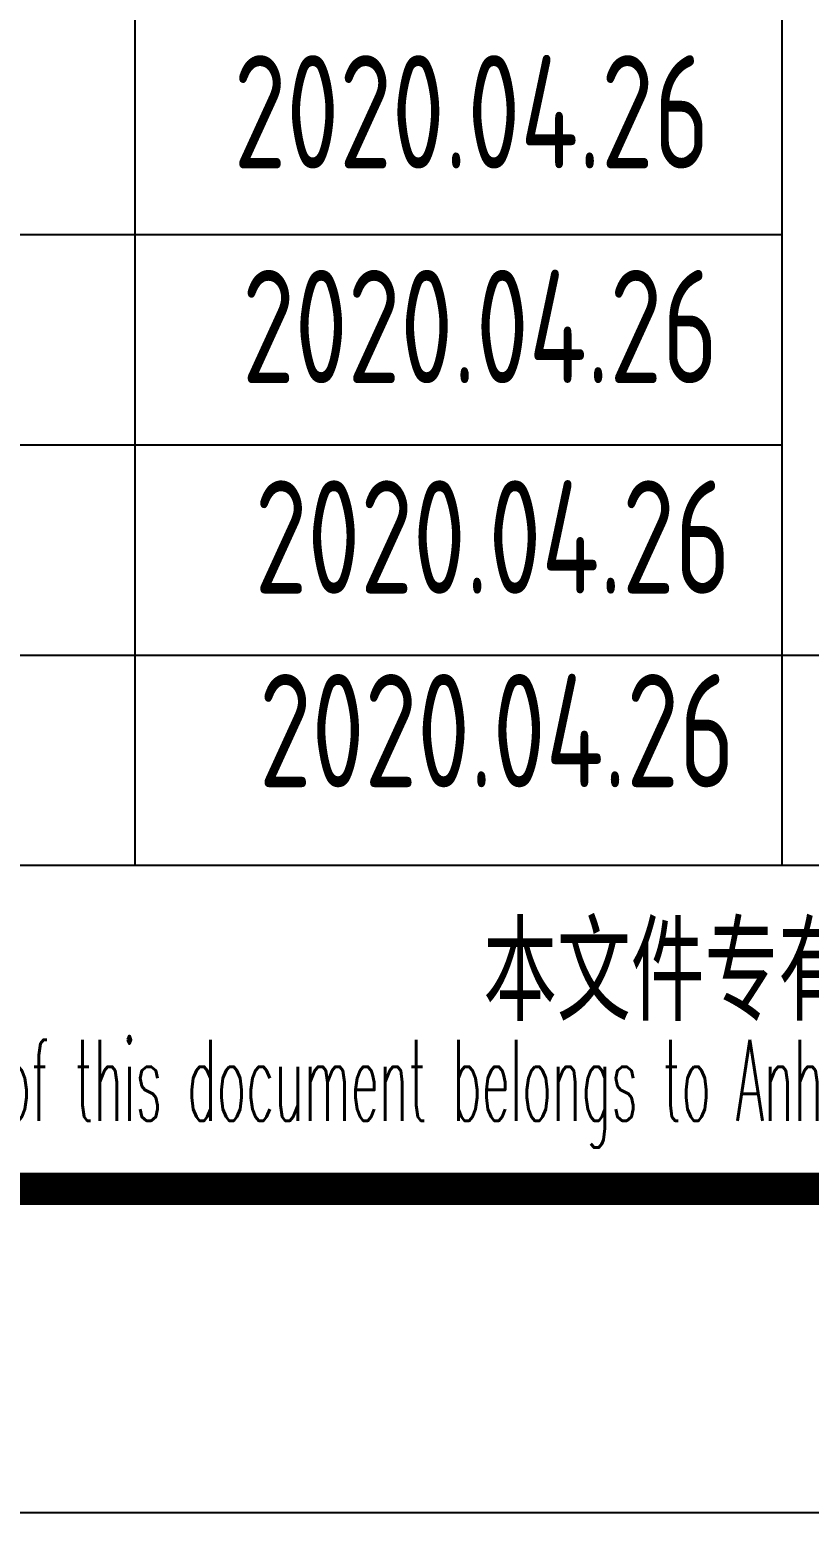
# Model space of a CAD drawing. Extents: x 1151645 to 1632247, y -116298 to 25377.
# Drawn here: x 1241906 to 1244317, y -26383 to -21800 of the extents above; entities that cross this region are included whole.
import ezdxf
from ezdxf.enums import TextEntityAlignment as Align

# ---------------------------------------------------------------- set-up
doc = ezdxf.new("R2010")
doc.units = 0
doc.header["$LTSCALE"] = 1000
doc.header["$MEASUREMENT"] = 0
doc.linetypes.add('2', pattern=[18.5, 12, -3, 0.5, -3])
doc.layers.get('0').update_dxf_attribs({"linetype": 'CONTINUOUS'})
doc.layers.add('PUB_TITLE', color=4, linetype='CONTINUOUS')
doc.styles.add('ECEC_TQ', font='txt_l.shx', dxfattribs={"bigfont": 'hztxt_l.shx'})
doc.styles.add('sceie', font='sceie.shx', dxfattribs={"width": 0.7, "bigfont": 'sceic.shx'})

# ---------------------------------------------------------------- blocks, each defined once
blk = doc.blocks.new('qm')
at = {"style": 'sceie', "width": 0.8}
for p in [(-941169.6, -984626.3), (-941208.7, -985276.9), (-941182.6, -985940.5), (-941143.6, -986591.1), (-941130.5, -987189.7)]:
    blk.add_attdef('2020.04.26', text='', height=350, dxfattribs=at).set_placement(p, align=Align.MIDDLE)

msp = doc.modelspace()

# ---------------------------------------------------------------- linework, layer by layer
for p, q in [((1242232.7, -24383), (1242232.7, -21133)), ((1242232.7, -24383), (1242232.7, -21133)), ((1244232.7, -24383), (1244232.7, -21133)), ((1244232.7, -24383), (1244232.7, -21133)), ((1238732.7, -22433), (1244232.7, -22433)), ((1238732.7, -23083), (1244232.7, -23083)), ((1238732.7, -23733), (1244232.7, -23733)), ((1244232.7, -23733), (1256732.7, -23733)), ((1238732.7, -24383), (1256732.7, -24383)), ((1238732.7, -25383), (1256732.7, -25383))]:
    msp.add_line(p, q)
at = {"layer": 'PUB_TITLE'}
msp.add_lwpolyline([(1198332.7, -26383), (1257732.7, -26383), (1257732.7, 15617), (1198332.7, 15617)], close=True, dxfattribs=at)
at = {"layer": 'PUB_TITLE', "const_width": 100}
msp.add_lwpolyline([(1200832.7, -25383), (1256732.7, -25383), (1256732.7, 14617), (1200832.7, 14617)], close=True, dxfattribs=at)

# ---------------------------------------------------------------- block references
at = {"color": 4, "linetype": '2'}
ref = msp.add_blockref('qm', (2184481.7, 963223.6), dxfattribs=at)
ref.add_attrib('2020.04.26', '2020.04.26', dxfattribs={"height": 350, "style": 'sceie', "width": 0.8}).set_placement((1243351.2, -23966.1), align=Align.MIDDLE)
ref.add_attrib('2020.04.26', '2020.04.26', dxfattribs={"height": 350, "style": 'sceie', "width": 0.8}).set_placement((1243338.1, -23367.6), align=Align.MIDDLE)
ref.add_attrib('2020.04.26', '2020.04.26', dxfattribs={"height": 350, "style": 'sceie', "width": 0.8}).set_placement((1243299.1, -22717), align=Align.MIDDLE)
ref.add_attrib('2020.04.26', '2020.04.26', dxfattribs={"height": 350, "style": 'sceie', "width": 0.8}).set_placement((1243273, -22053.3), align=Align.MIDDLE)

# ---------------------------------------------------------------- texts
for s, height, style, width, p in [('本文件专有权属安徽华东化工医药工程有限责任公司所有,未经许可不得复制或转让给第三方', 300, 'sceie', 0.8, (1247903.8, -24731.9)), ('The proprietary right of this document belongs to Anhui Huadong Chemical And Medical Engineering  Co.,Ltd.  and any replication or transfer to the 3rd. side is forbidden without its permission. ', 250, 'ECEC_TQ', 0.45, (1247732.7, -25083))]:
    msp.add_text(s, height=height, dxfattribs=dict(style=style, width=width)).set_placement(p, align=Align.MIDDLE)

doc.saveas('drawing.dxf')
